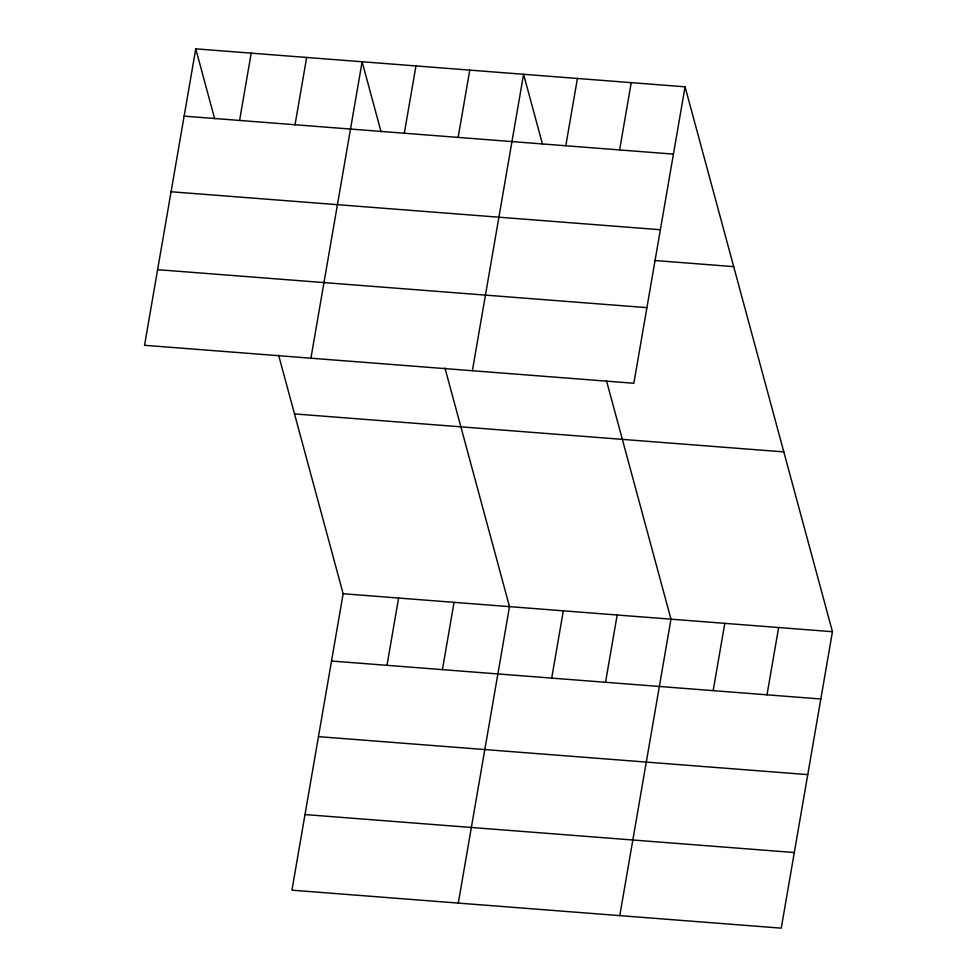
<?xml version="1.0" encoding="UTF-8"?>
<svg xmlns="http://www.w3.org/2000/svg" width="977" height="977" viewBox="0 0 977 977"><rect width="100%" height="100%" fill="white"/><g stroke="black" fill="none" stroke-linecap="round" stroke-linejoin="round"><path stroke-width="1.47" d="M195.754 48.85L144.547 345.296L633.853 383.265L685.06 86.819L195.754 48.85L214.671 118.779M239.585 120.44L251.211 53.149M295.042 124.751L306.668 57.46M310.918 358.205L362.125 61.759L381.03 131.687M404.319 133.226L415.946 65.935M278.592 355.115L343.147 593.735L291.94 890.181L781.246 928.15L832.453 631.704L685.06 86.819M458.14 137.403L469.766 70.112M386.977 665.325L398.604 598.034M472.38 370.735L523.587 74.289L542.504 144.217M442.434 669.636L454.049 602.345M565.793 145.756L577.419 78.465M458.298 903.09L509.505 606.644L444.962 368.024M619.613 149.933L631.24 82.642M551.712 678.111L563.326 610.82M605.532 682.288L617.159 614.997M619.772 915.62L670.979 619.174L606.436 380.554M713.173 690.641L724.8 623.35M767.006 694.818L778.62 627.527M184.128 116.141L673.434 154.11M171.073 191.761L660.379 229.729M654.456 260.48L733.703 266.636M157.615 269.676L646.921 307.645M294.504 413.918L783.81 451.899M343.147 593.735L832.453 631.704M331.521 661.026L820.827 698.995M318.453 736.646L807.759 774.614M305.007 814.562L794.301 852.53"/></g></svg>
